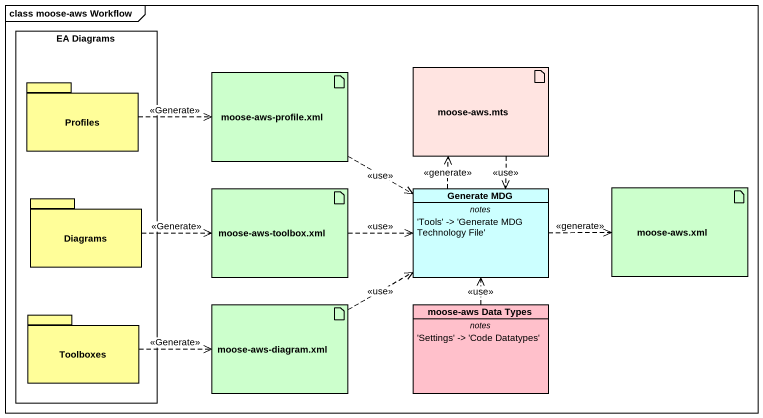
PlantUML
@startuml
mainframe class moose-aws Workflow
allowmixing
hide circle
hide empty members
rectangle "EA Diagrams" as EA_Diagrams {
  package Profiles #FFFE99 {
  }
  package Diagrams #FFFE99 {
  }
  package Toolboxes #FFFE99 {
  }
}
artifact "moose-aws-profile.xml" as moose_aws_profile_xml #CCFFCC
artifact "moose-aws.mts" as moose_aws_mts #FFE4E1
artifact "moose-aws-toolbox.xml" as moose_aws_toolbox_xml #CCFFCC
class "Generate MDG" as Generate_MDG #CCFFFF {
  -- notes --
  ~'Tools' -> 'Generate MDG Technology File'
}
artifact "moose-aws.xml" as moose_aws_xml #CCFFCC
artifact "moose-aws-diagram.xml" as moose_aws_diagram_xml #CCFFCC
class "moose-aws Data Types" as moose_aws_Data_Types #FFC0CB {
  -- notes --
  ~'Settings' -> 'Code Datatypes'
}
Profiles .right.> moose_aws_profile_xml : <<Generate>>
moose_aws_profile_xml .right.> Generate_MDG : <<use>>
moose_aws_mts ..> Generate_MDG : <<use>>
Diagrams .right.> moose_aws_toolbox_xml : <<Generate>>
moose_aws_toolbox_xml .right.> Generate_MDG : <<use>>
Generate_MDG .up.> moose_aws_mts : <<generate>>
Generate_MDG .right.> moose_aws_xml : <<generate>>
Toolboxes .right.> moose_aws_diagram_xml : <<Generate>>
moose_aws_diagram_xml .right.> Generate_MDG : <<use>>
moose_aws_Data_Types .up.> Generate_MDG : <<use>>
@enduml
